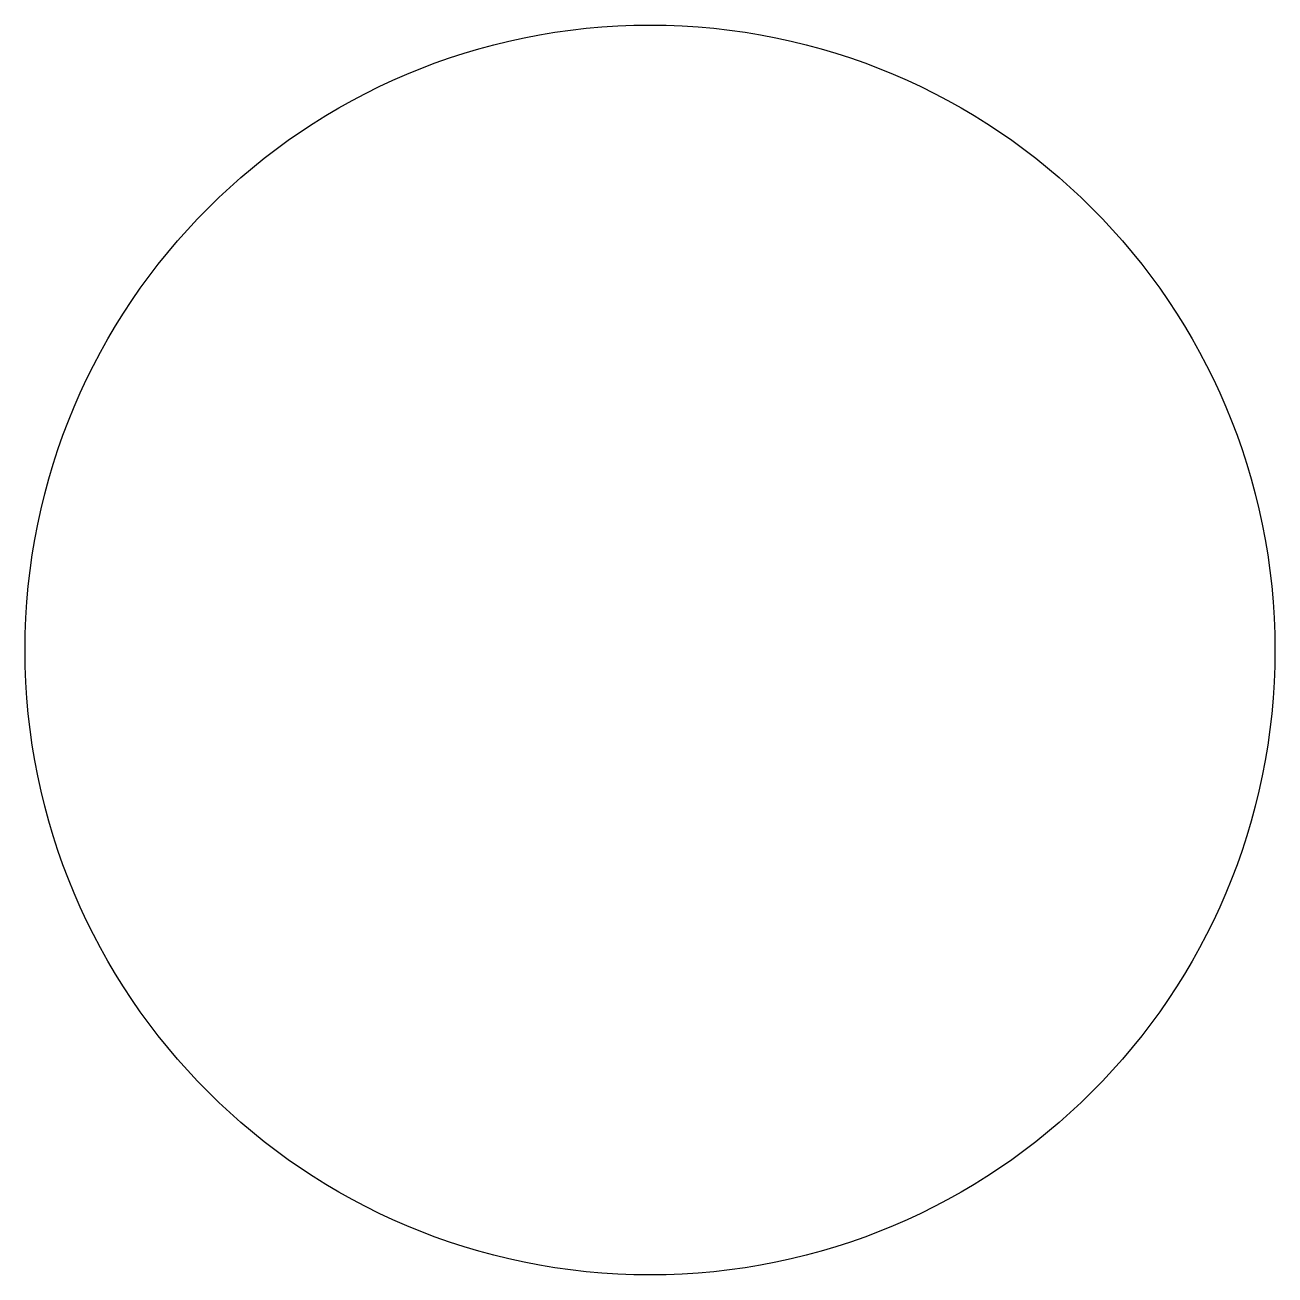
# Model space of a CAD drawing. Header units: inches. Extents: x -0.98 to 0.98, y -0.98 to 0.98.
import ezdxf

# ---------------------------------------------------------------- set-up
doc = ezdxf.new("R2010")
doc.units = ezdxf.units.IN
doc.header["$MEASUREMENT"] = 0

msp = doc.modelspace()

# ---------------------------------------------------------------- linework, layer by layer
at = {"color": 7, "linetype": 'Continuous', "lineweight": 25}
msp.add_circle((0, 0), 0.9825, dxfattribs=at)

doc.saveas('drawing.dxf')
